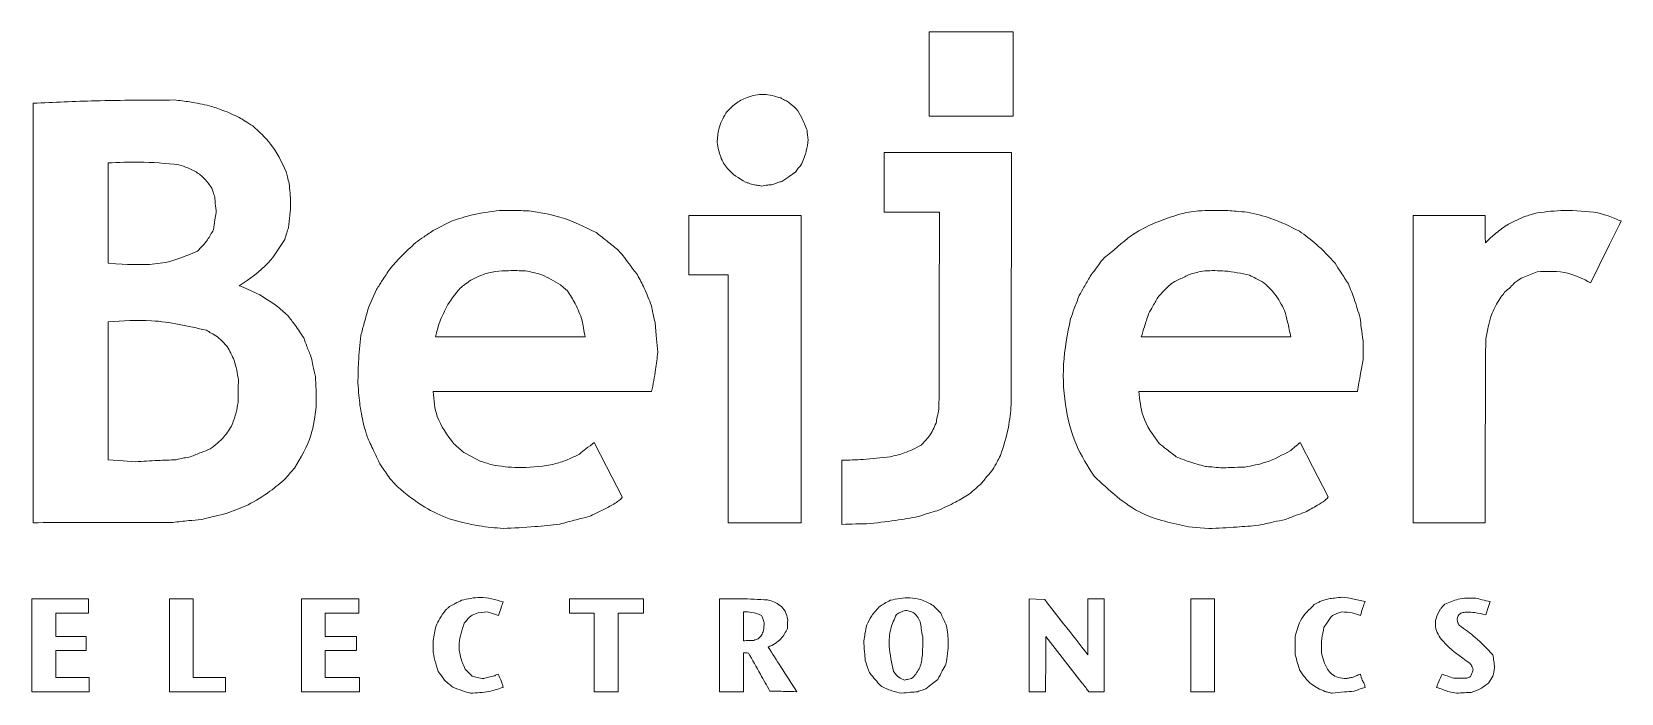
# Model space of a CAD drawing. Header units: millimetres. Extents: x 32696 to 36207, y 16706 to 17911.
# Drawn here: x 34762.4 to 34826.2, y 17496.9 to 17523.4 of the extents above; entities that cross this region are included whole.
import ezdxf

# ---------------------------------------------------------------- set-up
doc = ezdxf.new("R2010")
doc.units = ezdxf.units.MM
doc.header["$LTSCALE"] = 0.1
doc.layers.get('0').update_dxf_attribs({"lineweight": 20})

# ---------------------------------------------------------------- blocks, each defined once
blk = doc.blocks.new('CLP-XP352')
at = {"lineweight": 9}
for p, q in [((35043.562, 17384.38), (35042.136, 17384.38)), ((35042.136, 17384.38), (35042.136, 17382.949)), ((35043.562, 17382.949), (35043.562, 17384.38)), ((35026.918, 17383.167), (35026.918, 17376.043)), ((35042.136, 17382.949), (35043.562, 17382.949)), ((35043.537, 17382.331), (35041.374, 17382.331)), ((35041.374, 17382.331), (35041.374, 17381.316)), ((35028.19, 17382.152), (35028.19, 17380.449)), ((35039.963, 17381.261), (35038.057, 17381.261)), ((35038.057, 17381.261), (35038.057, 17380.251)), ((35039.963, 17376.043), (35039.963, 17381.261)), ((35041.374, 17381.316), (35042.314, 17381.316)), ((35051.581, 17381.261), (35050.359, 17381.261)), ((35050.359, 17381.261), (35050.359, 17376.043)), ((35034.032, 17381.167), (35033.735, 17381.019)), ((35028.19, 17380.449), (35028.323, 17380.441)), ((35028.323, 17380.441), (35028.428, 17380.434)), ((35038.057, 17380.251), (35038.725, 17380.251)), ((35038.725, 17380.251), (35038.725, 17376.043)), ((35052.21, 17380.202), (35052.352, 17380.26)), ((35052.352, 17380.26), (35052.463, 17380.306)), ((35032.75, 17380.004), (35032.675, 17379.837)), ((35035.926, 17380.037), (35035.874, 17380.083)), ((35035.992, 17379.979), (35035.926, 17380.037)), ((35032.675, 17379.837), (35032.616, 17379.707)), ((35028.19, 17379.454), (35028.19, 17377.108)), ((35037.502, 17379.222), (35037.482, 17379.444)), ((35030.119, 17379.13), (35030.047, 17379.202)), ((35030.21, 17379.038), (35030.119, 17379.13)), ((35033.75, 17379.197), (35036.294, 17379.197)), ((35037.527, 17378.939), (35037.502, 17379.222)), ((35045.74, 17379.197), (35048.28, 17379.197)), ((35049.507, 17378.811), (35049.507, 17379.137)), ((35033.71, 17378.271), (35037.423, 17378.271)), ((35045.7, 17378.271), (35049.413, 17378.271)), ((35034.354, 17377.171), (35034.23, 17377.236)), ((35036.657, 17377), (35036.448, 17377.405)), ((35048.647, 17377), (35048.438, 17377.405)), ((35028.19, 17377.108), (35028.448, 17377.091)), ((35028.448, 17377.091), (35028.651, 17377.078)), ((35034.512, 17377.088), (35034.354, 17377.171)), ((35036.923, 17376.484), (35036.657, 17377)), ((35040.656, 17377.103), (35040.656, 17376.014)), ((35048.913, 17376.484), (35048.647, 17377)), ((35030.195, 17376.197), (35030.403, 17376.28)), ((35030.403, 17376.28), (35030.567, 17376.345)), ((35038.725, 17376.043), (35039.963, 17376.043)), ((35046.547, 17375.974), (35046.738, 17375.957)), ((35046.738, 17375.957), (35046.888, 17375.944)), ((35050.359, 17376.043), (35051.581, 17376.043)), ((35027.859, 17374.751), (35026.893, 17374.751)), ((35026.893, 17374.751), (35026.893, 17373.172)), ((35027.299, 17374.108), (35027.299, 17374.509)), ((35027.299, 17374.509), (35027.859, 17374.509)), ((35027.859, 17374.509), (35027.859, 17374.751)), ((35029.636, 17374.751), (35029.23, 17374.751)), ((35029.23, 17374.751), (35029.23, 17373.172)), ((35029.636, 17373.414), (35029.636, 17374.751)), ((35032.448, 17374.751), (35031.473, 17374.751)), ((35031.473, 17374.751), (35031.473, 17373.172)), ((35031.879, 17374.108), (35031.879, 17374.509)), ((35031.879, 17374.509), (35032.448, 17374.509)), ((35032.448, 17374.509), (35032.448, 17374.751)), ((35034.631, 17374.528), (35034.739, 17374.495)), ((35037.284, 17374.751), (35036.027, 17374.751)), ((35036.027, 17374.751), (35036.027, 17374.509)), ((35036.027, 17374.509), (35036.448, 17374.509)), ((35036.448, 17374.509), (35036.448, 17373.172)), ((35036.854, 17374.509), (35037.284, 17374.509)), ((35036.854, 17373.172), (35036.854, 17374.509)), ((35037.284, 17374.509), (35037.284, 17374.751)), ((35038.577, 17374.751), (35038.577, 17373.172)), ((35038.982, 17374.528), (35038.982, 17374.038)), ((35043.952, 17374.745), (35043.834, 17374.751)), ((35043.834, 17374.751), (35043.834, 17373.172)), ((35044.101, 17374.736), (35043.952, 17374.745)), ((35045.111, 17374.751), (35044.834, 17374.751)), ((35044.834, 17374.751), (35044.834, 17373.801)), ((35045.111, 17373.172), (35045.111, 17374.751)), ((35046.987, 17374.751), (35046.581, 17374.751)), ((35046.581, 17374.751), (35046.581, 17373.172)), ((35046.987, 17373.172), (35046.987, 17374.751)), ((35051.591, 17374.479), (35051.633, 17374.604)), ((35051.633, 17374.604), (35051.666, 17374.702)), ((35034.739, 17374.495), (35034.824, 17374.469)), ((35048.844, 17374.261), (35048.902, 17374.353)), ((35048.902, 17374.353), (35048.948, 17374.424)), ((35027.819, 17374.108), (35027.299, 17374.108)), ((35027.819, 17373.875), (35027.819, 17374.108)), ((35032.408, 17374.108), (35031.879, 17374.108)), ((35032.408, 17373.875), (35032.408, 17374.108)), ((35044.121, 17374.113), (35044.73, 17373.325)), ((35048.354, 17374.103), (35048.354, 17373.801)), ((35027.299, 17373.414), (35027.299, 17373.875)), ((35027.299, 17373.875), (35027.819, 17373.875)), ((35031.879, 17373.414), (35031.879, 17373.875)), ((35031.879, 17373.875), (35032.408, 17373.875)), ((35038.982, 17373.172), (35038.982, 17373.835)), ((35033.799, 17373.518), (35033.857, 17373.435)), ((35033.857, 17373.435), (35033.903, 17373.37)), ((35034.374, 17373.439), (35034.255, 17373.558)), ((35026.893, 17373.172), (35027.869, 17373.172)), ((35027.869, 17373.414), (35027.299, 17373.414)), ((35027.869, 17373.172), (35027.869, 17373.414)), ((35029.23, 17373.172), (35030.185, 17373.172)), ((35030.185, 17373.414), (35029.636, 17373.414)), ((35030.185, 17373.172), (35030.185, 17373.414)), ((35031.473, 17373.172), (35032.458, 17373.172)), ((35032.458, 17373.414), (35031.879, 17373.414)), ((35032.458, 17373.172), (35032.458, 17373.414)), ((35036.448, 17373.172), (35036.854, 17373.172)), ((35038.577, 17373.172), (35038.982, 17373.172)), ((35043.834, 17373.172), (35044.116, 17373.172)), ((35044.849, 17373.172), (35045.111, 17373.172)), ((35046.581, 17373.172), (35046.987, 17373.172)), ((35050.948, 17373.177), (35051.096, 17373.147)), ((35051.27, 17373.4), (35051.052, 17373.4))]:
    blk.add_line(p, q, dxfattribs=at)
for points, knots in [([(35029.314, 17383.222), (35028.867, 17383.22), (35028.068, 17383.218), (35027.269, 17383.183), (35026.918, 17383.167)], [0, 0, 0, 0, 0.5599, 1, 1, 1, 1]), ([(35029.913, 17383.123), (35029.802, 17383.147), (35029.604, 17383.191), (35029.403, 17383.212), (35029.314, 17383.222)], [0, 0, 0, 0, 0.560427, 1, 1, 1, 1]), ([(35039.616, 17383.256), (35039.52, 17383.285), (35039.331, 17383.34), (35039.058, 17383.282), (35038.837, 17383.166), (35038.733, 17383.055), (35038.681, 17382.999)], [0, 0, 0, 0, 0.286315, 0.562563, 0.780208, 1, 1, 1, 1]), ([(35039.73, 17383.197), (35039.708, 17383.208), (35039.67, 17383.227), (35039.632, 17383.248), (35039.616, 17383.256)], [0, 0, 0, 0, 0.572987, 1, 1, 1, 1]), ([(35039.879, 17383.073), (35039.851, 17383.097), (35039.802, 17383.139), (35039.752, 17383.18), (35039.73, 17383.197)], [0, 0, 0, 0, 0.565863, 1, 1, 1, 1]), ([(35030.418, 17382.925), (35030.326, 17382.968), (35030.162, 17383.044), (35029.989, 17383.099), (35029.913, 17383.123)], [0, 0, 0, 0, 0.558775, 1, 1, 1, 1]), ([(35030.646, 17382.781), (35030.603, 17382.809), (35030.527, 17382.857), (35030.451, 17382.904), (35030.418, 17382.925)], [0, 0, 0, 0, 0.569396, 1, 1, 1, 1]), ([(35038.681, 17382.999), (35038.634, 17382.911), (35038.55, 17382.754), (35038.541, 17382.577), (35038.537, 17382.499)], [0, 0, 0, 0, 0.558986, 1, 1, 1, 1]), ([(35040.062, 17382.707), (35040.035, 17382.779), (35039.988, 17382.908), (35039.912, 17383.023), (35039.879, 17383.073)], [0, 0, 0, 0, 0.559022, 1, 1, 1, 1]), ([(35031.215, 17382.004), (35031.137, 17382.169), (35030.996, 17382.465), (35030.753, 17382.684), (35030.646, 17382.781)], [0, 0, 0, 0, 0.5561596, 1, 1, 1, 1]), ([(35040.081, 17382.553), (35040.077, 17382.583), (35040.069, 17382.634), (35040.064, 17382.685), (35040.062, 17382.707)], [0, 0, 0, 0, 0.572775, 1, 1, 1, 1]), ([(35038.537, 17382.499), (35038.551, 17382.416), (35038.579, 17382.257), (35038.729, 17382.001), (35038.906, 17381.893), (35039.017, 17381.826)], [0, 0, 0, 0, 0.2911946, 0.5572135, 1, 1, 1, 1]), ([(35039.958, 17382.113), (35039.994, 17382.191), (35040.058, 17382.332), (35040.074, 17382.485), (35040.081, 17382.553)], [0, 0, 0, 0, 0.557606, 1, 1, 1, 1]), ([(35043.532, 17378.048), (35043.532, 17378.848), (35043.532, 17380.276), (35043.535, 17381.703), (35043.537, 17382.331)], [0, 0, 0, 0, 0.560423, 1, 1, 1, 1]), ([(35029.393, 17382.123), (35029.169, 17382.144), (35028.769, 17382.182), (35028.367, 17382.161), (35028.19, 17382.152)], [0, 0, 0, 0, 0.559493, 1, 1, 1, 1]), ([(35029.953, 17381.722), (35029.913, 17381.778), (35029.839, 17381.885), (35029.652, 17382.034), (35029.493, 17382.088), (35029.393, 17382.123)], [0, 0, 0, 0, 0.291673, 0.5534105, 1, 1, 1, 1]), ([(35039.864, 17381.999), (35039.88, 17382.021), (35039.909, 17382.061), (35039.943, 17382.097), (35039.958, 17382.113)], [0, 0, 0, 0, 0.5616746, 1, 1, 1, 1]), ([(35031.265, 17381.806), (35031.255, 17381.843), (35031.237, 17381.909), (35031.222, 17381.975), (35031.215, 17382.004)], [0, 0, 0, 0, 0.570302, 1, 1, 1, 1]), ([(35031.255, 17381.053), (35031.272, 17381.194), (35031.302, 17381.445), (35031.276, 17381.696), (35031.265, 17381.806)], [0, 0, 0, 0, 0.560489, 1, 1, 1, 1]), ([(35039.017, 17381.826), (35039.037, 17381.82), (35039.072, 17381.81), (35039.106, 17381.797), (35039.121, 17381.791)], [0, 0, 0, 0, 0.554407, 1, 1, 1, 1]), ([(35039.121, 17381.791), (35039.153, 17381.785), (35039.21, 17381.775), (35039.268, 17381.766), (35039.294, 17381.761)], [0, 0, 0, 0, 0.550253, 1, 1, 1, 1]), ([(35039.478, 17381.786), (35039.506, 17381.797), (35039.558, 17381.818), (35039.612, 17381.833), (35039.636, 17381.84)], [0, 0, 0, 0, 0.553648, 1, 1, 1, 1]), ([(35039.636, 17381.84), (35039.68, 17381.868), (35039.759, 17381.917), (35039.832, 17381.974), (35039.864, 17381.999)], [0, 0, 0, 0, 0.563145, 1, 1, 1, 1]), ([(35030.002, 17381.573), (35029.992, 17381.601), (35029.974, 17381.65), (35029.959, 17381.7), (35029.953, 17381.722)], [0, 0, 0, 0, 0.563478, 1, 1, 1, 1]), ([(35030.027, 17381.311), (35030.021, 17381.36), (35030.011, 17381.448), (35030.005, 17381.535), (35030.002, 17381.573)], [0, 0, 0, 0, 0.567775, 1, 1, 1, 1]), ([(35039.294, 17381.761), (35039.328, 17381.767), (35039.389, 17381.777), (35039.45, 17381.783), (35039.478, 17381.786)], [0, 0, 0, 0, 0.5510374, 1, 1, 1, 1]), ([(35029.978, 17381.019), (35029.986, 17381.074), (35030, 17381.172), (35030.019, 17381.269), (35030.027, 17381.311)], [0, 0, 0, 0, 0.565171, 1, 1, 1, 1]), ([(35034.839, 17381.345), (35034.685, 17381.326), (35034.41, 17381.291), (35034.147, 17381.205), (35034.032, 17381.167)], [0, 0, 0, 0, 0.560961, 1, 1, 1, 1]), ([(35035.344, 17381.34), (35035.25, 17381.342), (35035.081, 17381.346), (35034.913, 17381.346), (35034.839, 17381.345)], [0, 0, 0, 0, 0.560032, 1, 1, 1, 1]), ([(35036.482, 17380.969), (35036.28, 17381.069), (35035.918, 17381.249), (35035.52, 17381.312), (35035.344, 17381.34)], [0, 0, 0, 0, 0.55867, 1, 1, 1, 1]), ([(35042.314, 17381.316), (35042.311, 17380.692), (35042.306, 17379.578), (35042.305, 17378.464), (35042.304, 17377.974)], [0, 0, 0, 0, 0.5600016, 1, 1, 1, 1]), ([(35046.418, 17381.291), (35046.169, 17381.211), (35045.725, 17381.069), (35045.374, 17380.763), (35045.22, 17380.628)], [0, 0, 0, 0, 0.559463, 1, 1, 1, 1]), ([(35046.715, 17381.34), (35046.66, 17381.332), (35046.56, 17381.318), (35046.462, 17381.299), (35046.418, 17381.291)], [0, 0, 0, 0, 0.558943, 1, 1, 1, 1]), ([(35047.215, 17381.345), (35047.121, 17381.346), (35046.954, 17381.346), (35046.788, 17381.342), (35046.715, 17381.34)], [0, 0, 0, 0, 0.563724, 1, 1, 1, 1]), ([(35047.537, 17381.316), (35047.476, 17381.321), (35047.369, 17381.331), (35047.262, 17381.341), (35047.215, 17381.345)], [0, 0, 0, 0, 0.565803, 1, 1, 1, 1]), ([(35048.428, 17380.994), (35048.269, 17381.074), (35047.985, 17381.217), (35047.674, 17381.286), (35047.537, 17381.316)], [0, 0, 0, 0, 0.558153, 1, 1, 1, 1]), ([(35051.586, 17380.796), (35051.584, 17380.883), (35051.581, 17381.038), (35051.581, 17381.194), (35051.581, 17381.261)], [0, 0, 0, 0, 0.563842, 1, 1, 1, 1]), ([(35052.473, 17381.306), (35052.431, 17381.295), (35052.356, 17381.275), (35052.282, 17381.252), (35052.25, 17381.241)], [0, 0, 0, 0, 0.5576269, 1, 1, 1, 1]), ([(35053.497, 17381.306), (35053.306, 17381.328), (35052.964, 17381.366), (35052.622, 17381.324), (35052.473, 17381.306)], [0, 0, 0, 0, 0.560486, 1, 1, 1, 1]), ([(35053.893, 17381.167), (35053.82, 17381.197), (35053.691, 17381.25), (35053.556, 17381.289), (35053.497, 17381.306)], [0, 0, 0, 0, 0.561893, 1, 1, 1, 1]), ([(35029.71, 17380.657), (35029.77, 17380.718), (35029.876, 17380.826), (35029.947, 17380.96), (35029.978, 17381.019)], [0, 0, 0, 0, 0.560033, 1, 1, 1, 1]), ([(35031.19, 17380.855), (35031.201, 17380.893), (35031.221, 17380.96), (35031.244, 17381.025), (35031.255, 17381.053)], [0, 0, 0, 0, 0.565263, 1, 1, 1, 1]), ([(35033.735, 17381.019), (35033.675, 17380.979), (35033.568, 17380.908), (35033.464, 17380.834), (35033.418, 17380.801)], [0, 0, 0, 0, 0.561241, 1, 1, 1, 1]), ([(35049.032, 17380.449), (35048.929, 17380.562), (35048.744, 17380.763), (35048.524, 17380.923), (35048.428, 17380.994)], [0, 0, 0, 0, 0.5609751, 1, 1, 1, 1]), ([(35051.948, 17381.098), (35051.876, 17381.046), (35051.749, 17380.954), (35051.636, 17380.844), (35051.586, 17380.796)], [0, 0, 0, 0, 0.558784, 1, 1, 1, 1]), ([(35052.25, 17381.241), (35052.193, 17381.216), (35052.091, 17381.17), (35051.991, 17381.12), (35051.948, 17381.098)], [0, 0, 0, 0, 0.5624503, 1, 1, 1, 1]), ([(35053.374, 17380.118), (35053.47, 17380.314), (35053.643, 17380.665), (35053.817, 17381.014), (35053.893, 17381.167)], [0, 0, 0, 0, 0.561469, 1, 1, 1, 1]), ([(35030.418, 17380.068), (35030.594, 17380.185), (35030.907, 17380.395), (35031.104, 17380.714), (35031.19, 17380.855)], [0, 0, 0, 0, 0.559826, 1, 1, 1, 1]), ([(35033.418, 17380.801), (35033.33, 17380.722), (35033.173, 17380.58), (35033.034, 17380.421), (35032.973, 17380.35)], [0, 0, 0, 0, 0.559956, 1, 1, 1, 1]), ([(35036.844, 17380.682), (35036.776, 17380.736), (35036.656, 17380.832), (35036.535, 17380.928), (35036.482, 17380.969)], [0, 0, 0, 0, 0.565223, 1, 1, 1, 1]), ([(35028.428, 17380.434), (35028.678, 17380.424), (35029.123, 17380.406), (35029.531, 17380.581), (35029.71, 17380.657)], [0, 0, 0, 0, 0.561651, 1, 1, 1, 1]), ([(35036.933, 17380.583), (35036.916, 17380.602), (35036.888, 17380.636), (35036.857, 17380.668), (35036.844, 17380.682)], [0, 0, 0, 0, 0.570502, 1, 1, 1, 1]), ([(35037.181, 17380.251), (35037.134, 17380.314), (35037.051, 17380.424), (35036.969, 17380.535), (35036.933, 17380.583)], [0, 0, 0, 0, 0.566069, 1, 1, 1, 1]), ([(35045.22, 17380.628), (35045.184, 17380.601), (35045.103, 17380.544), (35044.997, 17380.398), (35044.92, 17380.291), (35044.874, 17380.227)], [0, 0, 0, 0, 0.25146, 0.555097, 1, 1, 1, 1]), ([(35049.26, 17380.098), (35049.217, 17380.164), (35049.14, 17380.281), (35049.065, 17380.398), (35049.032, 17380.449)], [0, 0, 0, 0, 0.566073, 1, 1, 1, 1]), ([(35032.973, 17380.35), (35032.931, 17380.286), (35032.856, 17380.171), (35032.782, 17380.055), (35032.75, 17380.004)], [0, 0, 0, 0, 0.556156, 1, 1, 1, 1]), ([(35034.567, 17380.261), (35034.525, 17380.244), (35034.452, 17380.213), (35034.38, 17380.178), (35034.349, 17380.162)], [0, 0, 0, 0, 0.564274, 1, 1, 1, 1]), ([(35034.77, 17380.311), (35034.731, 17380.303), (35034.663, 17380.288), (35034.596, 17380.269), (35034.567, 17380.261)], [0, 0, 0, 0, 0.566586, 1, 1, 1, 1]), ([(35035.28, 17380.321), (35035.184, 17380.323), (35035.014, 17380.327), (35034.844, 17380.316), (35034.77, 17380.311)], [0, 0, 0, 0, 0.559955, 1, 1, 1, 1]), ([(35035.874, 17380.083), (35035.77, 17380.146), (35035.585, 17380.259), (35035.373, 17380.302), (35035.28, 17380.321)], [0, 0, 0, 0, 0.55866, 1, 1, 1, 1]), ([(35037.418, 17379.727), (35037.38, 17379.828), (35037.312, 17380.008), (35037.221, 17380.177), (35037.181, 17380.251)], [0, 0, 0, 0, 0.560934, 1, 1, 1, 1]), ([(35044.874, 17380.227), (35044.837, 17380.166), (35044.773, 17380.058), (35044.712, 17379.948), (35044.685, 17379.9)], [0, 0, 0, 0, 0.562492, 1, 1, 1, 1]), ([(35046.586, 17380.271), (35046.528, 17380.244), (35046.426, 17380.195), (35046.324, 17380.144), (35046.28, 17380.123)], [0, 0, 0, 0, 0.565014, 1, 1, 1, 1]), ([(35046.819, 17380.321), (35046.775, 17380.313), (35046.697, 17380.298), (35046.62, 17380.279), (35046.586, 17380.271)], [0, 0, 0, 0, 0.56624, 1, 1, 1, 1]), ([(35047.581, 17380.246), (35047.442, 17380.276), (35047.19, 17380.33), (35046.933, 17380.324), (35046.819, 17380.321)], [0, 0, 0, 0, 0.555582, 1, 1, 1, 1]), ([(35047.824, 17380.118), (35047.778, 17380.143), (35047.698, 17380.186), (35047.616, 17380.228), (35047.581, 17380.246)], [0, 0, 0, 0, 0.568874, 1, 1, 1, 1]), ([(35052.086, 17380.123), (35052.109, 17380.138), (35052.149, 17380.167), (35052.191, 17380.191), (35052.21, 17380.202)], [0, 0, 0, 0, 0.555648, 1, 1, 1, 1]), ([(35052.463, 17380.306), (35052.642, 17380.313), (35052.963, 17380.327), (35053.248, 17380.182), (35053.374, 17380.118)], [0, 0, 0, 0, 0.557897, 1, 1, 1, 1]), ([(35031.072, 17379.712), (35030.957, 17379.791), (35030.751, 17379.934), (35030.52, 17380.027), (35030.418, 17380.068)], [0, 0, 0, 0, 0.559786, 1, 1, 1, 1]), ([(35034.171, 17380.029), (35034.087, 17379.924), (35033.936, 17379.737), (35033.848, 17379.514), (35033.809, 17379.415)], [0, 0, 0, 0, 0.557345, 1, 1, 1, 1]), ([(35034.349, 17380.162), (35034.316, 17380.137), (35034.256, 17380.093), (35034.197, 17380.048), (35034.171, 17380.029)], [0, 0, 0, 0, 0.560104, 1, 1, 1, 1]), ([(35036.245, 17379.474), (35036.208, 17379.573), (35036.142, 17379.751), (35036.038, 17379.909), (35035.992, 17379.979)], [0, 0, 0, 0, 0.558982, 1, 1, 1, 1]), ([(35046.195, 17380.053), (35046.165, 17380.023), (35046.111, 17379.97), (35046.059, 17379.914), (35046.037, 17379.89)], [0, 0, 0, 0, 0.565872, 1, 1, 1, 1]), ([(35046.28, 17380.123), (35046.263, 17380.111), (35046.233, 17380.089), (35046.207, 17380.064), (35046.195, 17380.053)], [0, 0, 0, 0, 0.562838, 1, 1, 1, 1]), ([(35048.176, 17379.647), (35048.124, 17379.745), (35048.032, 17379.921), (35047.888, 17380.057), (35047.824, 17380.118)], [0, 0, 0, 0, 0.555871, 1, 1, 1, 1]), ([(35049.458, 17379.519), (35049.426, 17379.628), (35049.368, 17379.824), (35049.293, 17380.014), (35049.26, 17380.098)], [0, 0, 0, 0, 0.558225, 1, 1, 1, 1]), ([(35051.775, 17379.756), (35051.799, 17379.795), (35051.843, 17379.864), (35051.892, 17379.93), (35051.913, 17379.959)], [0, 0, 0, 0, 0.561972, 1, 1, 1, 1]), ([(35051.913, 17379.959), (35051.947, 17379.987), (35052.008, 17380.038), (35052.062, 17380.097), (35052.086, 17380.123)], [0, 0, 0, 0, 0.551817, 1, 1, 1, 1]), ([(35031.24, 17379.563), (35031.208, 17379.591), (35031.151, 17379.639), (35031.096, 17379.69), (35031.072, 17379.712)], [0, 0, 0, 0, 0.565929, 1, 1, 1, 1]), ([(35032.616, 17379.707), (35032.591, 17379.617), (35032.546, 17379.455), (35032.502, 17379.293), (35032.482, 17379.222)], [0, 0, 0, 0, 0.556583, 1, 1, 1, 1]), ([(35037.482, 17379.444), (35037.469, 17379.497), (35037.446, 17379.591), (35037.427, 17379.685), (35037.418, 17379.727)], [0, 0, 0, 0, 0.561316, 1, 1, 1, 1]), ([(35044.685, 17379.9), (35044.658, 17379.827), (35044.607, 17379.695), (35044.559, 17379.562), (35044.537, 17379.504)], [0, 0, 0, 0, 0.556073, 1, 1, 1, 1]), ([(35046.037, 17379.89), (35046.003, 17379.835), (35045.944, 17379.735), (35045.888, 17379.633), (35045.864, 17379.588)], [0, 0, 0, 0, 0.557995, 1, 1, 1, 1]), ([(35048.28, 17379.197), (35048.263, 17379.282), (35048.234, 17379.433), (35048.193, 17379.582), (35048.176, 17379.647)], [0, 0, 0, 0, 0.561149, 1, 1, 1, 1]), ([(35051.676, 17379.543), (35051.693, 17379.584), (35051.724, 17379.656), (35051.759, 17379.726), (35051.775, 17379.756)], [0, 0, 0, 0, 0.563634, 1, 1, 1, 1]), ([(35029.859, 17379.311), (35029.55, 17379.382), (35029, 17379.509), (35028.437, 17379.471), (35028.19, 17379.454)], [0, 0, 0, 0, 0.560716, 1, 1, 1, 1]), ([(35031.512, 17379.182), (35031.464, 17379.255), (35031.378, 17379.386), (35031.282, 17379.509), (35031.24, 17379.563)], [0, 0, 0, 0, 0.559796, 1, 1, 1, 1]), ([(35033.809, 17379.415), (35033.798, 17379.375), (35033.778, 17379.302), (35033.758, 17379.229), (35033.75, 17379.197)], [0, 0, 0, 0, 0.552582, 1, 1, 1, 1]), ([(35036.294, 17379.197), (35036.284, 17379.249), (35036.266, 17379.341), (35036.251, 17379.434), (35036.245, 17379.474)], [0, 0, 0, 0, 0.567672, 1, 1, 1, 1]), ([(35044.537, 17379.504), (35044.487, 17379.249), (35044.386, 17378.736), (35044.438, 17378.005), (35044.61, 17377.352), (35044.829, 17377.007), (35044.938, 17376.835)], [0, 0, 0, 0, 0.278961, 0.56203, 0.782104, 1, 1, 1, 1]), ([(35045.864, 17379.588), (35045.839, 17379.516), (35045.796, 17379.386), (35045.757, 17379.255), (35045.74, 17379.197)], [0, 0, 0, 0, 0.5569, 1, 1, 1, 1]), ([(35049.507, 17379.137), (35049.497, 17379.209), (35049.479, 17379.336), (35049.464, 17379.463), (35049.458, 17379.519)], [0, 0, 0, 0, 0.56545, 1, 1, 1, 1]), ([(35051.591, 17379.137), (35051.604, 17379.214), (35051.626, 17379.351), (35051.66, 17379.485), (35051.676, 17379.543)], [0, 0, 0, 0, 0.561284, 1, 1, 1, 1]), ([(35030.047, 17379.202), (35030.011, 17379.223), (35029.949, 17379.26), (35029.886, 17379.295), (35029.859, 17379.311)], [0, 0, 0, 0, 0.5717352, 1, 1, 1, 1]), ([(35031.641, 17378.85), (35031.616, 17378.913), (35031.572, 17379.023), (35031.53, 17379.134), (35031.512, 17379.182)], [0, 0, 0, 0, 0.566558, 1, 1, 1, 1]), ([(35032.482, 17379.222), (35032.467, 17379.072), (35032.44, 17378.805), (35032.435, 17378.537), (35032.433, 17378.42)], [0, 0, 0, 0, 0.560758, 1, 1, 1, 1]), ([(35051.581, 17376.043), (35051.582, 17376.621), (35051.584, 17377.653), (35051.589, 17378.684), (35051.591, 17379.137)], [0, 0, 0, 0, 0.560559, 1, 1, 1, 1]), ([(35030.403, 17378.464), (35030.386, 17378.578), (35030.356, 17378.782), (35030.255, 17378.96), (35030.21, 17379.038)], [0, 0, 0, 0, 0.561471, 1, 1, 1, 1]), ([(35031.71, 17378.528), (35031.696, 17378.589), (35031.672, 17378.696), (35031.65, 17378.804), (35031.641, 17378.85)], [0, 0, 0, 0, 0.567035, 1, 1, 1, 1]), ([(35037.423, 17378.271), (35037.448, 17378.395), (35037.491, 17378.616), (35037.516, 17378.841), (35037.527, 17378.939)], [0, 0, 0, 0, 0.559766, 1, 1, 1, 1]), ([(35049.413, 17378.271), (35049.43, 17378.372), (35049.459, 17378.553), (35049.492, 17378.732), (35049.507, 17378.811)], [0, 0, 0, 0, 0.562584, 1, 1, 1, 1]), ([(35030.398, 17378.083), (35030.398, 17378.155), (35030.398, 17378.282), (35030.402, 17378.409), (35030.403, 17378.464)], [0, 0, 0, 0, 0.56487, 1, 1, 1, 1]), ([(35031.725, 17378.019), (35031.725, 17378.114), (35031.726, 17378.284), (35031.715, 17378.454), (35031.71, 17378.528)], [0, 0, 0, 0, 0.56, 1, 1, 1, 1]), ([(35032.433, 17378.42), (35032.438, 17378.347), (35032.448, 17378.219), (35032.462, 17378.09), (35032.468, 17378.033)], [0, 0, 0, 0, 0.55955, 1, 1, 1, 1]), ([(35030.299, 17377.712), (35030.323, 17377.779), (35030.365, 17377.901), (35030.388, 17378.027), (35030.398, 17378.083)], [0, 0, 0, 0, 0.5579167, 1, 1, 1, 1]), ([(35031.354, 17376.969), (35031.463, 17377.151), (35031.658, 17377.477), (35031.704, 17377.853), (35031.725, 17378.019)], [0, 0, 0, 0, 0.559209, 1, 1, 1, 1]), ([(35032.468, 17378.033), (35032.479, 17377.972), (35032.499, 17377.861), (35032.522, 17377.751), (35032.532, 17377.702)], [0, 0, 0, 0, 0.553351, 1, 1, 1, 1]), ([(35034.062, 17377.385), (35033.951, 17377.533), (35033.752, 17377.798), (35033.723, 17378.126), (35033.71, 17378.271)], [0, 0, 0, 0, 0.558301, 1, 1, 1, 1]), ([(35043.349, 17377.182), (35043.4, 17377.34), (35043.491, 17377.623), (35043.519, 17377.918), (35043.532, 17378.048)], [0, 0, 0, 0, 0.55901, 1, 1, 1, 1]), ([(35046.042, 17377.39), (35045.935, 17377.539), (35045.744, 17377.805), (35045.714, 17378.129), (35045.7, 17378.271)], [0, 0, 0, 0, 0.560505, 1, 1, 1, 1]), ([(35042.304, 17377.974), (35042.294, 17377.93), (35042.276, 17377.851), (35042.261, 17377.771), (35042.255, 17377.736)], [0, 0, 0, 0, 0.5612901, 1, 1, 1, 1]), ([(35029.923, 17377.296), (35030.008, 17377.36), (35030.16, 17377.476), (35030.257, 17377.64), (35030.299, 17377.712)], [0, 0, 0, 0, 0.559518, 1, 1, 1, 1]), ([(35032.532, 17377.702), (35032.544, 17377.66), (35032.565, 17377.585), (35032.59, 17377.512), (35032.601, 17377.479)], [0, 0, 0, 0, 0.5577147, 1, 1, 1, 1]), ([(35032.601, 17377.479), (35032.638, 17377.398), (35032.705, 17377.253), (35032.774, 17377.108), (35032.804, 17377.043)], [0, 0, 0, 0, 0.5548819, 1, 1, 1, 1]), ([(35042.255, 17377.736), (35042.22, 17377.658), (35042.157, 17377.518), (35042.049, 17377.408), (35042.002, 17377.36)], [0, 0, 0, 0, 0.559155, 1, 1, 1, 1]), ([(35029.586, 17377.162), (35029.649, 17377.187), (35029.761, 17377.232), (35029.873, 17377.276), (35029.923, 17377.296)], [0, 0, 0, 0, 0.555548, 1, 1, 1, 1]), ([(35034.23, 17377.236), (35034.198, 17377.264), (35034.141, 17377.313), (35034.086, 17377.363), (35034.062, 17377.385)], [0, 0, 0, 0, 0.565801, 1, 1, 1, 1]), ([(35036.195, 17377.207), (35036.108, 17377.164), (35035.95, 17377.086), (35035.78, 17377.043), (35035.705, 17377.024)], [0, 0, 0, 0, 0.557572, 1, 1, 1, 1]), ([(35036.448, 17377.405), (35036.4, 17377.369), (35036.315, 17377.304), (35036.232, 17377.237), (35036.195, 17377.207)], [0, 0, 0, 0, 0.556365, 1, 1, 1, 1]), ([(35042.002, 17377.36), (35041.908, 17377.311), (35041.739, 17377.224), (35041.554, 17377.181), (35041.473, 17377.162)], [0, 0, 0, 0, 0.558672, 1, 1, 1, 1]), ([(35046.334, 17377.162), (35046.279, 17377.205), (35046.182, 17377.281), (35046.084, 17377.357), (35046.042, 17377.39)], [0, 0, 0, 0, 0.566892, 1, 1, 1, 1]), ([(35048.28, 17377.271), (35048.142, 17377.196), (35047.895, 17377.06), (35047.619, 17377.011), (35047.497, 17376.989)], [0, 0, 0, 0, 0.558379, 1, 1, 1, 1]), ([(35048.438, 17377.405), (35048.408, 17377.38), (35048.354, 17377.336), (35048.302, 17377.291), (35048.28, 17377.271)], [0, 0, 0, 0, 0.567185, 1, 1, 1, 1]), ([(35028.651, 17377.078), (35028.78, 17377.085), (35029.01, 17377.099), (35029.242, 17377.108), (35029.344, 17377.113)], [0, 0, 0, 0, 0.557628, 1, 1, 1, 1]), ([(35029.344, 17377.113), (35029.388, 17377.123), (35029.469, 17377.141), (35029.55, 17377.156), (35029.586, 17377.162)], [0, 0, 0, 0, 0.55378, 1, 1, 1, 1]), ([(35031.205, 17376.796), (35031.233, 17376.829), (35031.281, 17376.887), (35031.332, 17376.944), (35031.354, 17376.969)], [0, 0, 0, 0, 0.566259, 1, 1, 1, 1]), ([(35032.804, 17377.043), (35032.836, 17376.998), (35032.893, 17376.915), (35032.951, 17376.833), (35032.978, 17376.796)], [0, 0, 0, 0, 0.55198, 1, 1, 1, 1]), ([(35034.715, 17377.024), (35034.677, 17377.036), (35034.609, 17377.059), (35034.541, 17377.079), (35034.512, 17377.088)], [0, 0, 0, 0, 0.5708901, 1, 1, 1, 1]), ([(35035.705, 17377.024), (35035.52, 17376.999), (35035.19, 17376.955), (35034.86, 17377.003), (35034.715, 17377.024)], [0, 0, 0, 0, 0.559794, 1, 1, 1, 1]), ([(35041.473, 17377.162), (35041.321, 17377.145), (35041.049, 17377.114), (35040.776, 17377.106), (35040.656, 17377.103)], [0, 0, 0, 0, 0.5595197, 1, 1, 1, 1]), ([(35043.012, 17376.697), (35043.051, 17376.744), (35043.119, 17376.827), (35043.189, 17376.909), (35043.22, 17376.944)], [0, 0, 0, 0, 0.564464, 1, 1, 1, 1]), ([(35043.22, 17376.944), (35043.243, 17376.989), (35043.285, 17377.069), (35043.329, 17377.147), (35043.349, 17377.182)], [0, 0, 0, 0, 0.556977, 1, 1, 1, 1]), ([(35046.829, 17376.999), (35046.735, 17377.024), (35046.566, 17377.069), (35046.405, 17377.134), (35046.334, 17377.162)], [0, 0, 0, 0, 0.561283, 1, 1, 1, 1]), ([(35047.086, 17376.974), (35047.038, 17376.98), (35046.952, 17376.99), (35046.866, 17376.996), (35046.829, 17376.999)], [0, 0, 0, 0, 0.567527, 1, 1, 1, 1]), ([(35047.497, 17376.989), (35047.42, 17376.986), (35047.283, 17376.981), (35047.146, 17376.976), (35047.086, 17376.974)], [0, 0, 0, 0, 0.5645775, 1, 1, 1, 1]), ([(35030.567, 17376.345), (35030.694, 17376.418), (35030.922, 17376.547), (35031.119, 17376.72), (35031.205, 17376.796)], [0, 0, 0, 0, 0.559729, 1, 1, 1, 1]), ([(35032.978, 17376.796), (35033, 17376.771), (35033.041, 17376.724), (35033.082, 17376.678), (35033.101, 17376.657)], [0, 0, 0, 0, 0.545409, 1, 1, 1, 1]), ([(35042.819, 17376.528), (35042.855, 17376.561), (35042.918, 17376.618), (35042.984, 17376.673), (35043.012, 17376.697)], [0, 0, 0, 0, 0.564562, 1, 1, 1, 1]), ([(35044.938, 17376.835), (35045.194, 17376.594), (35045.655, 17376.158), (35046.273, 17376.031), (35046.547, 17375.974)], [0, 0, 0, 0, 0.555984, 1, 1, 1, 1]), ([(35033.101, 17376.657), (35033.252, 17376.532), (35033.521, 17376.309), (35033.841, 17376.169), (35033.982, 17376.108)], [0, 0, 0, 0, 0.558708, 1, 1, 1, 1]), ([(35036.359, 17376.147), (35036.399, 17376.166), (35036.503, 17376.214), (35036.667, 17376.294), (35036.812, 17376.375), (35036.893, 17376.435), (35036.915, 17376.462), (35036.922, 17376.473), (35036.923, 17376.481), (35036.923, 17376.484)], [0, 0, 0, 0, 0.197858, 0.517297, 0.824967, 0.944634, 0.966789, 0.985028, 1, 1, 1, 1]), ([(35042.275, 17376.246), (35042.379, 17376.293), (35042.566, 17376.376), (35042.742, 17376.482), (35042.819, 17376.528)], [0, 0, 0, 0, 0.559695, 1, 1, 1, 1]), ([(35048.522, 17376.221), (35048.593, 17376.26), (35048.708, 17376.322), (35048.835, 17376.402), (35048.892, 17376.448), (35048.908, 17376.468), (35048.912, 17376.476), (35048.913, 17376.482), (35048.913, 17376.484)], [0, 0, 0, 0, 0.51015, 0.821794, 0.943897, 0.966506, 0.985026, 1, 1, 1, 1]), ([(35029.775, 17376.098), (35029.852, 17376.117), (35029.992, 17376.153), (35030.133, 17376.183), (35030.195, 17376.197)], [0, 0, 0, 0, 0.556759, 1, 1, 1, 1]), ([(35035.864, 17376.019), (35035.955, 17376.044), (35036.12, 17376.089), (35036.285, 17376.129), (35036.359, 17376.147)], [0, 0, 0, 0, 0.55736, 1, 1, 1, 1]), ([(35041.072, 17376.023), (35041.236, 17376.041), (35041.532, 17376.072), (35041.824, 17376.124), (35041.953, 17376.147)], [0, 0, 0, 0, 0.558479, 1, 1, 1, 1]), ([(35041.953, 17376.147), (35042.012, 17376.167), (35042.119, 17376.202), (35042.227, 17376.233), (35042.275, 17376.246)], [0, 0, 0, 0, 0.556701, 1, 1, 1, 1]), ([(35048.19, 17376.098), (35048.251, 17376.122), (35048.361, 17376.165), (35048.473, 17376.204), (35048.522, 17376.221)], [0, 0, 0, 0, 0.5568155, 1, 1, 1, 1]), ([(35026.918, 17376.043), (35027.36, 17376.045), (35028.151, 17376.049), (35028.941, 17376.048), (35029.289, 17376.048)], [0, 0, 0, 0, 0.5592533, 1, 1, 1, 1]), ([(35029.289, 17376.048), (35029.379, 17376.058), (35029.541, 17376.077), (35029.703, 17376.091), (35029.775, 17376.098)], [0, 0, 0, 0, 0.5568168, 1, 1, 1, 1]), ([(35033.982, 17376.108), (35034.151, 17376.063), (35034.452, 17375.982), (35034.762, 17375.956), (35034.898, 17375.944)], [0, 0, 0, 0, 0.561321, 1, 1, 1, 1]), ([(35034.898, 17375.944), (35035.079, 17375.953), (35035.401, 17375.969), (35035.722, 17376.003), (35035.864, 17376.019)], [0, 0, 0, 0, 0.559234, 1, 1, 1, 1]), ([(35040.656, 17376.014), (35040.733, 17376.016), (35040.872, 17376.022), (35041.011, 17376.023), (35041.072, 17376.023)], [0, 0, 0, 0, 0.5601046, 1, 1, 1, 1]), ([(35046.888, 17375.944), (35047.046, 17375.951), (35047.329, 17375.964), (35047.611, 17375.988), (35047.735, 17375.999)], [0, 0, 0, 0, 0.559505, 1, 1, 1, 1]), ([(35047.735, 17375.999), (35047.819, 17376.018), (35047.971, 17376.053), (35048.123, 17376.084), (35048.19, 17376.098)], [0, 0, 0, 0, 0.557215, 1, 1, 1, 1]), ([(35034.898, 17374.697), (35034.768, 17374.735), (35034.535, 17374.802), (35034.299, 17374.75), (35034.195, 17374.726)], [0, 0, 0, 0, 0.5587425, 1, 1, 1, 1]), ([(35049.156, 17374.776), (35049.112, 17374.772), (35049.034, 17374.766), (35048.956, 17374.756), (35048.923, 17374.751)], [0, 0, 0, 0, 0.5671972, 1, 1, 1, 1]), ([(35049.542, 17374.702), (35049.471, 17374.72), (35049.344, 17374.754), (35049.213, 17374.769), (35049.156, 17374.776)], [0, 0, 0, 0, 0.560091, 1, 1, 1, 1]), ([(35033.923, 17374.558), (35033.888, 17374.511), (35033.826, 17374.427), (35033.78, 17374.333), (35033.76, 17374.291)], [0, 0, 0, 0, 0.556391, 1, 1, 1, 1]), ([(35034.002, 17374.627), (35033.986, 17374.615), (35033.958, 17374.594), (35033.934, 17374.569), (35033.923, 17374.558)], [0, 0, 0, 0, 0.561155, 1, 1, 1, 1]), ([(35034.195, 17374.726), (35034.159, 17374.709), (35034.094, 17374.677), (35034.03, 17374.643), (35034.002, 17374.627)], [0, 0, 0, 0, 0.556111, 1, 1, 1, 1]), ([(35034.24, 17374.335), (35034.267, 17374.371), (35034.319, 17374.438), (35034.452, 17374.52), (35034.561, 17374.525), (35034.631, 17374.528)], [0, 0, 0, 0, 0.2959452, 0.5510738, 1, 1, 1, 1]), ([(35034.824, 17374.469), (35034.838, 17374.512), (35034.862, 17374.588), (35034.887, 17374.664), (35034.898, 17374.697)], [0, 0, 0, 0, 0.566893, 1, 1, 1, 1]), ([(35039.393, 17374.731), (35039.241, 17374.74), (35038.969, 17374.755), (35038.697, 17374.752), (35038.577, 17374.751)], [0, 0, 0, 0, 0.558236, 1, 1, 1, 1]), ([(35039.289, 17374.469), (35039.235, 17374.49), (35039.135, 17374.527), (35039.03, 17374.528), (35038.982, 17374.528)], [0, 0, 0, 0, 0.552938, 1, 1, 1, 1]), ([(35039.735, 17374.395), (35039.724, 17374.444), (35039.702, 17374.538), (35039.612, 17374.64), (35039.506, 17374.7), (35039.432, 17374.721), (35039.393, 17374.731)], [0, 0, 0, 0, 0.293183, 0.553232, 0.765387, 1, 1, 1, 1]), ([(35041.304, 17374.627), (35041.253, 17374.574), (35041.161, 17374.477), (35041.102, 17374.358), (35041.077, 17374.306)], [0, 0, 0, 0, 0.559484, 1, 1, 1, 1]), ([(35041.478, 17374.726), (35041.444, 17374.709), (35041.385, 17374.678), (35041.329, 17374.643), (35041.304, 17374.627)], [0, 0, 0, 0, 0.563739, 1, 1, 1, 1]), ([(35042.205, 17374.637), (35042.142, 17374.673), (35042.019, 17374.742), (35041.765, 17374.783), (35041.588, 17374.748), (35041.478, 17374.726)], [0, 0, 0, 0, 0.287572, 0.554837, 1, 1, 1, 1]), ([(35041.735, 17374.553), (35041.705, 17374.543), (35041.651, 17374.526), (35041.602, 17374.497), (35041.581, 17374.484)], [0, 0, 0, 0, 0.563563, 1, 1, 1, 1]), ([(35041.987, 17374.36), (35041.97, 17374.39), (35041.94, 17374.443), (35041.887, 17374.509), (35041.815, 17374.544), (35041.764, 17374.55), (35041.735, 17374.553)], [0, 0, 0, 0, 0.306919, 0.544856, 0.739117, 1, 1, 1, 1]), ([(35042.334, 17374.509), (35042.309, 17374.533), (35042.266, 17374.576), (35042.223, 17374.619), (35042.205, 17374.637)], [0, 0, 0, 0, 0.574784, 1, 1, 1, 1]), ([(35042.433, 17374.291), (35042.414, 17374.332), (35042.38, 17374.404), (35042.348, 17374.477), (35042.334, 17374.509)], [0, 0, 0, 0, 0.570561, 1, 1, 1, 1]), ([(35044.834, 17373.801), (35044.696, 17373.975), (35044.451, 17374.286), (35044.208, 17374.599), (35044.101, 17374.736)], [0, 0, 0, 0, 0.560902, 1, 1, 1, 1]), ([(35048.68, 17374.652), (35048.591, 17374.567), (35048.43, 17374.413), (35048.377, 17374.198), (35048.354, 17374.103)], [0, 0, 0, 0, 0.556483, 1, 1, 1, 1]), ([(35048.775, 17374.702), (35048.756, 17374.694), (35048.724, 17374.679), (35048.693, 17374.66), (35048.68, 17374.652)], [0, 0, 0, 0, 0.565944, 1, 1, 1, 1]), ([(35048.923, 17374.751), (35048.895, 17374.743), (35048.845, 17374.728), (35048.796, 17374.71), (35048.775, 17374.702)], [0, 0, 0, 0, 0.556093, 1, 1, 1, 1]), ([(35049.002, 17374.474), (35049.028, 17374.485), (35049.075, 17374.506), (35049.124, 17374.521), (35049.146, 17374.528)], [0, 0, 0, 0, 0.553792, 1, 1, 1, 1]), ([(35049.146, 17374.528), (35049.206, 17374.525), (35049.314, 17374.519), (35049.417, 17374.484), (35049.463, 17374.469)], [0, 0, 0, 0, 0.553928, 1, 1, 1, 1]), ([(35049.463, 17374.469), (35049.476, 17374.513), (35049.5, 17374.592), (35049.529, 17374.668), (35049.542, 17374.702)], [0, 0, 0, 0, 0.564756, 1, 1, 1, 1]), ([(35050.819, 17374.573), (35050.791, 17374.522), (35050.74, 17374.429), (35050.73, 17374.276), (35050.777, 17374.143), (35050.953, 17373.91), (35051.158, 17373.77), (35051.324, 17373.657)], [0, 0, 0, 0, 0.14619, 0.265331, 0.377507, 0.494971, 1, 1, 1, 1]), ([(35050.898, 17374.657), (35050.883, 17374.642), (35050.854, 17374.616), (35050.83, 17374.586), (35050.819, 17374.573)], [0, 0, 0, 0, 0.559253, 1, 1, 1, 1]), ([(35051.423, 17374.761), (35051.321, 17374.764), (35051.137, 17374.768), (35050.972, 17374.691), (35050.898, 17374.657)], [0, 0, 0, 0, 0.558221, 1, 1, 1, 1]), ([(35051.116, 17374.345), (35051.113, 17374.361), (35051.107, 17374.39), (35051.11, 17374.431), (35051.122, 17374.464), (35051.15, 17374.497), (35051.203, 17374.52), (35051.292, 17374.529), (35051.424, 17374.515), (35051.529, 17374.492), (35051.591, 17374.479)], [0, 0, 0, 0, 0.079816, 0.144391, 0.199324, 0.250703, 0.353111, 0.473125, 0.684873, 1, 1, 1, 1]), ([(35051.666, 17374.702), (35051.62, 17374.713), (35051.539, 17374.732), (35051.458, 17374.752), (35051.423, 17374.761)], [0, 0, 0, 0, 0.566898, 1, 1, 1, 1]), ([(35033.76, 17374.291), (35033.741, 17374.208), (35033.707, 17374.059), (35033.709, 17373.907), (35033.71, 17373.84)], [0, 0, 0, 0, 0.559649, 1, 1, 1, 1]), ([(35034.255, 17373.558), (35034.224, 17373.627), (35034.162, 17373.765), (35034.14, 17374.039), (35034.202, 17374.223), (35034.24, 17374.335)], [0, 0, 0, 0, 0.281184, 0.561152, 1, 1, 1, 1]), ([(35039.23, 17374.068), (35039.251, 17374.089), (35039.293, 17374.129), (35039.33, 17374.227), (35039.332, 17374.3), (35039.334, 17374.345)], [0, 0, 0, 0, 0.287093, 0.559619, 1, 1, 1, 1]), ([(35039.334, 17374.345), (35039.326, 17374.369), (35039.311, 17374.41), (35039.296, 17374.451), (35039.289, 17374.469)], [0, 0, 0, 0, 0.572446, 1, 1, 1, 1]), ([(35039.403, 17373.929), (35039.482, 17373.97), (35039.624, 17374.043), (35039.698, 17374.184), (35039.73, 17374.246)], [0, 0, 0, 0, 0.557334, 1, 1, 1, 1]), ([(35039.73, 17374.246), (35039.73, 17374.274), (35039.73, 17374.324), (35039.733, 17374.373), (35039.735, 17374.395)], [0, 0, 0, 0, 0.559782, 1, 1, 1, 1]), ([(35041.077, 17374.306), (35041.066, 17374.256), (35041.048, 17374.167), (35041.033, 17374.078), (35041.027, 17374.038)], [0, 0, 0, 0, 0.561308, 1, 1, 1, 1]), ([(35041.581, 17374.484), (35041.544, 17374.403), (35041.466, 17374.234), (35041.446, 17373.897), (35041.5, 17373.66), (35041.532, 17373.518)], [0, 0, 0, 0, 0.267109, 0.561513, 1, 1, 1, 1]), ([(35042.027, 17374.103), (35042.019, 17374.151), (35042.004, 17374.237), (35041.992, 17374.323), (35041.987, 17374.36)], [0, 0, 0, 0, 0.567697, 1, 1, 1, 1]), ([(35042.423, 17373.642), (35042.443, 17373.763), (35042.48, 17373.979), (35042.447, 17374.196), (35042.433, 17374.291)], [0, 0, 0, 0, 0.5594311, 1, 1, 1, 1]), ([(35048.799, 17373.84), (35048.799, 17373.92), (35048.798, 17374.062), (35048.83, 17374.2), (35048.844, 17374.261)], [0, 0, 0, 0, 0.559775, 1, 1, 1, 1]), ([(35048.948, 17374.424), (35048.957, 17374.435), (35048.974, 17374.453), (35048.993, 17374.468), (35049.002, 17374.474)], [0, 0, 0, 0, 0.557775, 1, 1, 1, 1]), ([(35051.146, 17374.296), (35051.14, 17374.306), (35051.131, 17374.323), (35051.121, 17374.339), (35051.116, 17374.345)], [0, 0, 0, 0, 0.585697, 1, 1, 1, 1]), ([(35051.71, 17373.801), (35051.614, 17373.903), (35051.443, 17374.087), (35051.237, 17374.232), (35051.146, 17374.296)], [0, 0, 0, 0, 0.5567736, 1, 1, 1, 1]), ([(35038.982, 17374.038), (35039.014, 17374.04), (35039.072, 17374.044), (35039.13, 17374.043), (35039.156, 17374.043)], [0, 0, 0, 0, 0.550249, 1, 1, 1, 1]), ([(35039.156, 17374.043), (35039.169, 17374.049), (35039.194, 17374.059), (35039.219, 17374.065), (35039.23, 17374.068)], [0, 0, 0, 0, 0.567558, 1, 1, 1, 1]), ([(35041.027, 17374.038), (35041.031, 17373.976), (35041.037, 17373.864), (35041.047, 17373.752), (35041.052, 17373.702)], [0, 0, 0, 0, 0.554481, 1, 1, 1, 1]), ([(35041.839, 17373.395), (35041.887, 17373.446), (35041.983, 17373.551), (35042.031, 17373.807), (35042.029, 17373.99), (35042.027, 17374.103)], [0, 0, 0, 0, 0.274067, 0.5511621, 1, 1, 1, 1]), ([(35044.116, 17373.172), (35044.116, 17373.348), (35044.116, 17373.662), (35044.119, 17373.975), (35044.121, 17374.113)], [0, 0, 0, 0, 0.561837, 1, 1, 1, 1]), ([(35033.71, 17373.84), (35033.724, 17373.779), (35033.748, 17373.671), (35033.784, 17373.565), (35033.799, 17373.518)], [0, 0, 0, 0, 0.561139, 1, 1, 1, 1]), ([(35038.982, 17373.835), (35038.998, 17373.835), (35039.026, 17373.835), (35039.054, 17373.832), (35039.067, 17373.83)], [0, 0, 0, 0, 0.538056, 1, 1, 1, 1]), ([(35039.067, 17373.83), (35039.134, 17373.71), (35039.256, 17373.493), (35039.379, 17373.278), (35039.433, 17373.182)], [0, 0, 0, 0, 0.556821, 1, 1, 1, 1]), ([(35039.888, 17373.172), (35039.797, 17373.313), (35039.634, 17373.565), (35039.474, 17373.818), (35039.403, 17373.929)], [0, 0, 0, 0, 0.561119, 1, 1, 1, 1]), ([(35041.052, 17373.702), (35041.064, 17373.664), (35041.086, 17373.596), (35041.11, 17373.529), (35041.121, 17373.499)], [0, 0, 0, 0, 0.5497102, 1, 1, 1, 1]), ([(35048.354, 17373.801), (35048.368, 17373.753), (35048.393, 17373.668), (35048.417, 17373.582), (35048.428, 17373.543)], [0, 0, 0, 0, 0.553231, 1, 1, 1, 1]), ([(35049.22, 17373.395), (35049.174, 17373.398), (35049.088, 17373.404), (35048.976, 17373.465), (35048.859, 17373.603), (35048.824, 17373.741), (35048.799, 17373.84)], [0, 0, 0, 0, 0.205315, 0.380139, 0.550609, 1, 1, 1, 1]), ([(35051.636, 17373.32), (35051.665, 17373.358), (35051.722, 17373.434), (35051.749, 17373.607), (35051.725, 17373.727), (35051.71, 17373.801)], [0, 0, 0, 0, 0.278199, 0.557397, 1, 1, 1, 1]), ([(35034.572, 17373.395), (35034.534, 17373.399), (35034.466, 17373.407), (35034.402, 17373.429), (35034.374, 17373.439)], [0, 0, 0, 0, 0.560081, 1, 1, 1, 1]), ([(35034.76, 17373.444), (35034.724, 17373.436), (35034.66, 17373.422), (35034.598, 17373.403), (35034.572, 17373.395)], [0, 0, 0, 0, 0.566798, 1, 1, 1, 1]), ([(35034.814, 17373.469), (35034.803, 17373.465), (35034.784, 17373.459), (35034.767, 17373.449), (35034.76, 17373.444)], [0, 0, 0, 0, 0.57669, 1, 1, 1, 1]), ([(35034.898, 17373.246), (35034.895, 17373.267), (35034.889, 17373.312), (35034.854, 17373.385), (35034.829, 17373.438), (35034.814, 17373.469)], [0, 0, 0, 0, 0.266573, 0.567183, 1, 1, 1, 1]), ([(35041.121, 17373.499), (35041.155, 17373.457), (35041.217, 17373.382), (35041.281, 17373.308), (35041.309, 17373.276)], [0, 0, 0, 0, 0.556134, 1, 1, 1, 1]), ([(35041.532, 17373.518), (35041.545, 17373.498), (35041.57, 17373.46), (35041.633, 17373.406), (35041.686, 17373.384), (35041.72, 17373.37)], [0, 0, 0, 0, 0.297213, 0.554805, 1, 1, 1, 1]), ([(35042.284, 17373.38), (35042.309, 17373.43), (35042.353, 17373.518), (35042.402, 17373.605), (35042.423, 17373.642)], [0, 0, 0, 0, 0.562624, 1, 1, 1, 1]), ([(35048.428, 17373.543), (35048.49, 17373.454), (35048.601, 17373.293), (35048.779, 17373.213), (35048.859, 17373.177)], [0, 0, 0, 0, 0.551422, 1, 1, 1, 1]), ([(35049.463, 17373.469), (35049.439, 17373.461), (35049.397, 17373.447), (35049.356, 17373.428), (35049.339, 17373.419)], [0, 0, 0, 0, 0.566767, 1, 1, 1, 1]), ([(35049.542, 17373.246), (35049.538, 17373.267), (35049.53, 17373.311), (35049.485, 17373.378), (35049.471, 17373.435), (35049.463, 17373.469)], [0, 0, 0, 0, 0.267017, 0.556891, 1, 1, 1, 1]), ([(35050.849, 17373.469), (35050.83, 17373.428), (35050.797, 17373.354), (35050.768, 17373.279), (35050.755, 17373.246)], [0, 0, 0, 0, 0.562831, 1, 1, 1, 1]), ([(35051.052, 17373.4), (35051.013, 17373.413), (35050.946, 17373.438), (35050.878, 17373.46), (35050.849, 17373.469)], [0, 0, 0, 0, 0.5713179, 1, 1, 1, 1]), ([(35051.334, 17373.429), (35051.321, 17373.424), (35051.3, 17373.415), (35051.278, 17373.404), (35051.27, 17373.4)], [0, 0, 0, 0, 0.5822487, 1, 1, 1, 1]), ([(35051.324, 17373.657), (35051.337, 17373.638), (35051.361, 17373.603), (35051.373, 17373.562), (35051.379, 17373.543)], [0, 0, 0, 0, 0.551339, 1, 1, 1, 1]), ([(35051.379, 17373.543), (35051.37, 17373.523), (35051.355, 17373.485), (35051.34, 17373.447), (35051.334, 17373.429)], [0, 0, 0, 0, 0.546751, 1, 1, 1, 1]), ([(35033.903, 17373.37), (35033.929, 17373.348), (35033.976, 17373.307), (35034.025, 17373.268), (35034.047, 17373.251)], [0, 0, 0, 0, 0.552805, 1, 1, 1, 1]), ([(35034.047, 17373.251), (35034.101, 17373.229), (35034.198, 17373.188), (35034.299, 17373.16), (35034.344, 17373.147)], [0, 0, 0, 0, 0.559802, 1, 1, 1, 1]), ([(35034.344, 17373.147), (35034.45, 17373.152), (35034.64, 17373.161), (35034.819, 17373.22), (35034.898, 17373.246)], [0, 0, 0, 0, 0.561336, 1, 1, 1, 1]), ([(35039.433, 17373.182), (35039.517, 17373.181), (35039.669, 17373.179), (35039.821, 17373.174), (35039.888, 17373.172)], [0, 0, 0, 0, 0.5560211, 1, 1, 1, 1]), ([(35041.309, 17373.276), (35041.373, 17373.243), (35041.488, 17373.184), (35041.614, 17373.158), (35041.671, 17373.147)], [0, 0, 0, 0, 0.5558773, 1, 1, 1, 1]), ([(35041.671, 17373.147), (35041.72, 17373.153), (35041.809, 17373.163), (35041.899, 17373.169), (35041.938, 17373.172)], [0, 0, 0, 0, 0.560636, 1, 1, 1, 1]), ([(35041.72, 17373.37), (35041.742, 17373.376), (35041.781, 17373.386), (35041.821, 17373.392), (35041.839, 17373.395)], [0, 0, 0, 0, 0.5631624, 1, 1, 1, 1]), ([(35041.938, 17373.172), (35041.964, 17373.182), (35042.011, 17373.201), (35042.06, 17373.215), (35042.081, 17373.221)], [0, 0, 0, 0, 0.552635, 1, 1, 1, 1]), ([(35042.081, 17373.221), (35042.118, 17373.252), (35042.185, 17373.307), (35042.254, 17373.358), (35042.284, 17373.38)], [0, 0, 0, 0, 0.55916, 1, 1, 1, 1]), ([(35044.73, 17373.325), (35044.752, 17373.298), (35044.793, 17373.247), (35044.832, 17373.195), (35044.849, 17373.172)], [0, 0, 0, 0, 0.552318, 1, 1, 1, 1]), ([(35048.859, 17373.177), (35048.881, 17373.171), (35048.922, 17373.161), (35048.964, 17373.151), (35048.982, 17373.147)], [0, 0, 0, 0, 0.5456015, 1, 1, 1, 1]), ([(35048.982, 17373.147), (35049.052, 17373.155), (35049.175, 17373.168), (35049.299, 17373.178), (35049.354, 17373.182)], [0, 0, 0, 0, 0.5605398, 1, 1, 1, 1]), ([(35049.339, 17373.419), (35049.317, 17373.416), (35049.277, 17373.409), (35049.237, 17373.399), (35049.22, 17373.395)], [0, 0, 0, 0, 0.5567227, 1, 1, 1, 1]), ([(35049.354, 17373.182), (35049.388, 17373.195), (35049.45, 17373.218), (35049.514, 17373.238), (35049.542, 17373.246)], [0, 0, 0, 0, 0.55454, 1, 1, 1, 1]), ([(35050.755, 17373.246), (35050.791, 17373.234), (35050.856, 17373.213), (35050.92, 17373.188), (35050.948, 17373.177)], [0, 0, 0, 0, 0.557045, 1, 1, 1, 1]), ([(35051.096, 17373.147), (35051.142, 17373.15), (35051.224, 17373.155), (35051.307, 17373.16), (35051.344, 17373.162)], [0, 0, 0, 0, 0.553012, 1, 1, 1, 1]), ([(35051.344, 17373.162), (35051.404, 17373.182), (35051.511, 17373.218), (35051.598, 17373.289), (35051.636, 17373.32)], [0, 0, 0, 0, 0.562427, 1, 1, 1, 1])]:
    blk.add_open_spline(points, degree=3, knots=knots, dxfattribs=at)

msp = doc.modelspace()

# ---------------------------------------------------------------- block references
at = {"xscale": 2.3625, "yscale": 2.3625, "zscale": 2.3625}
msp.add_blockref('CLP-XP352', (-47988.622, -23547.183), dxfattribs=at)

doc.saveas('drawing.dxf')
